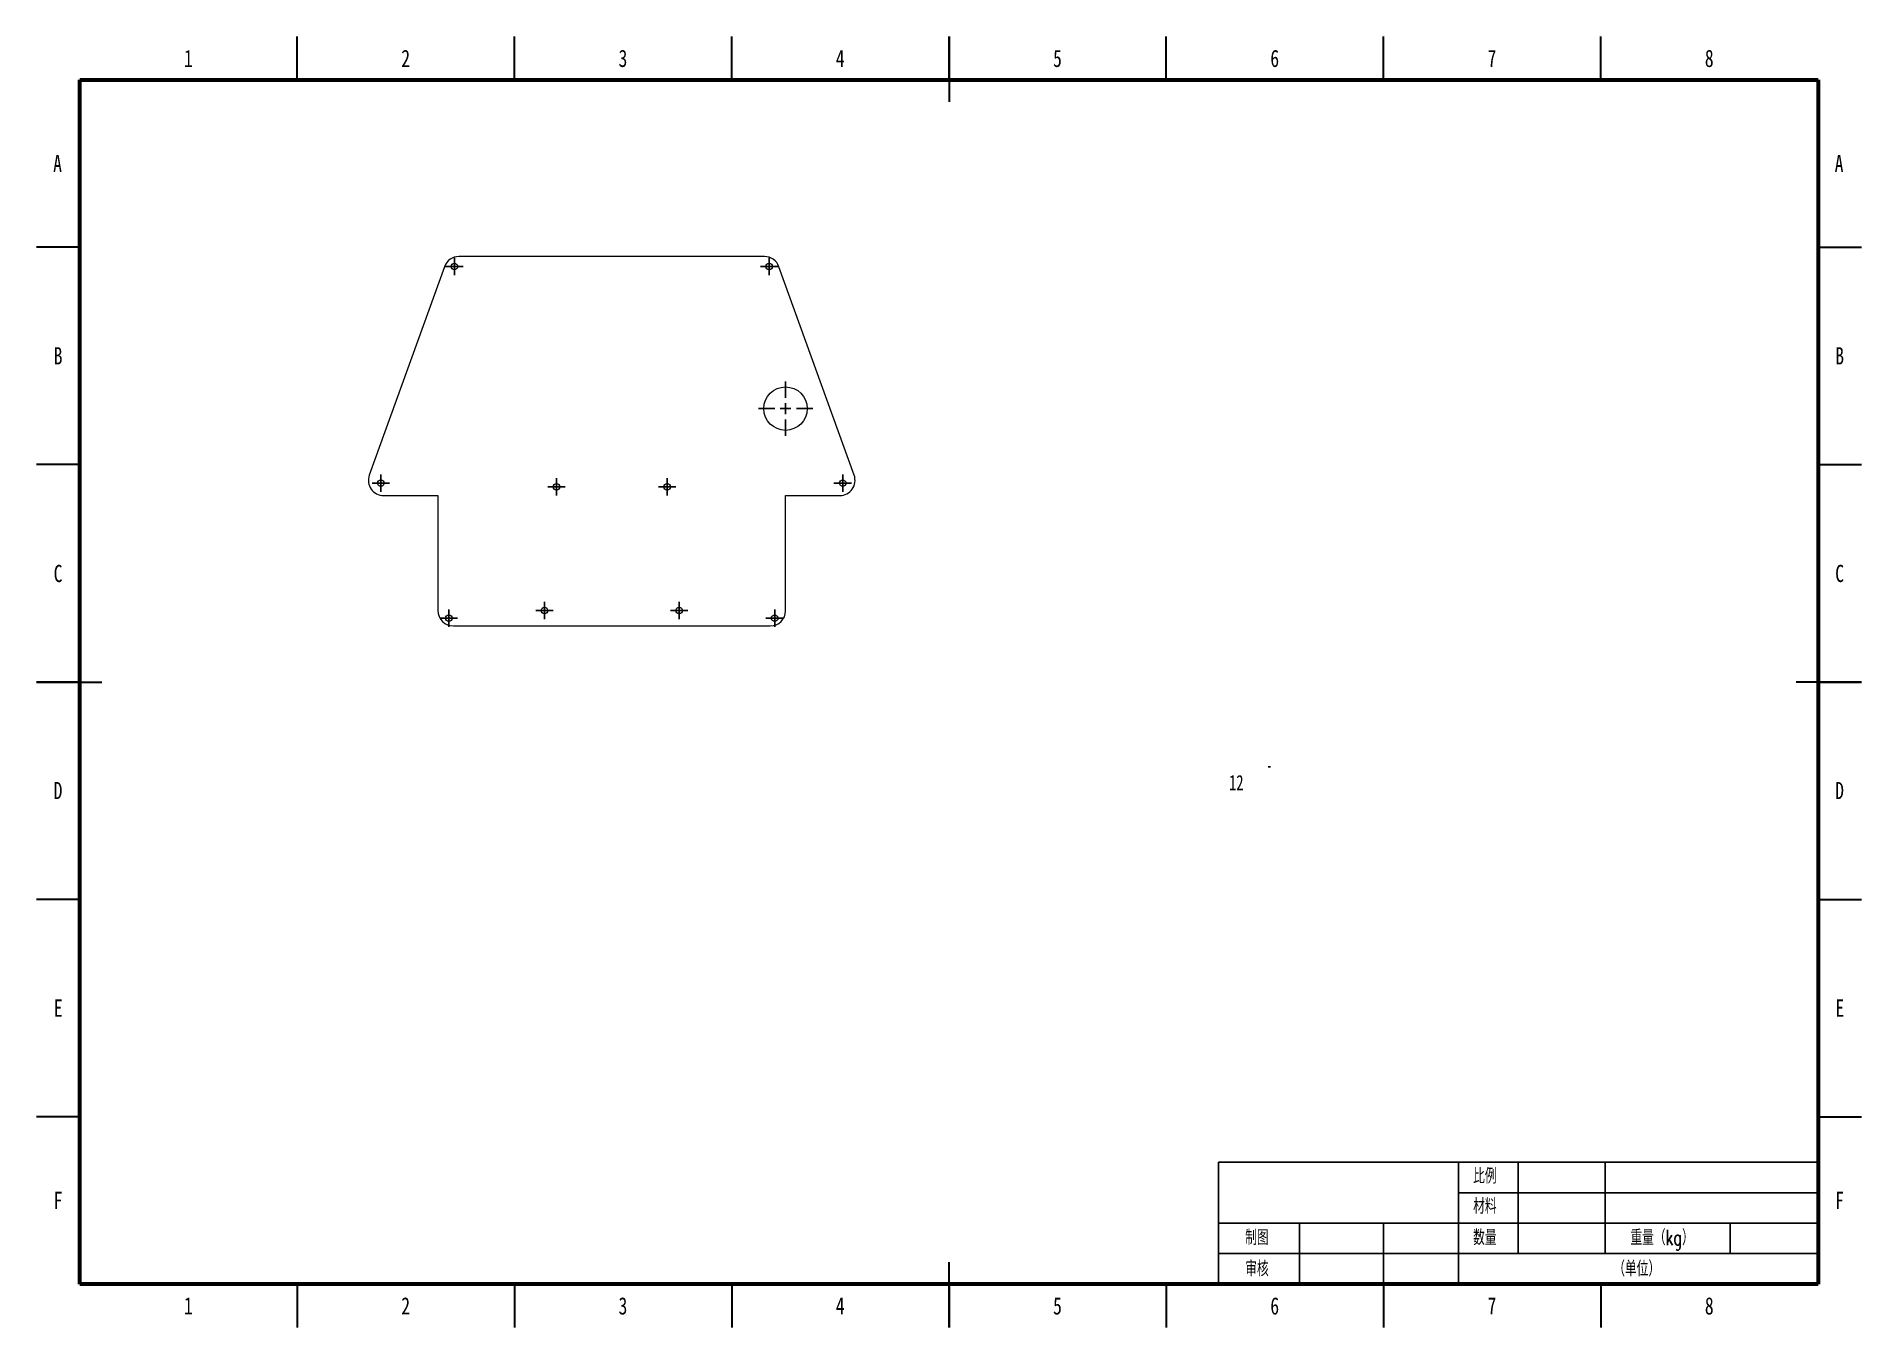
# Model space of a CAD drawing. Header units: millimetres. Extents: x 0 to 420, y 0 to 297.
import ezdxf

# ---------------------------------------------------------------- set-up
doc = ezdxf.new("R2010")
doc.units = ezdxf.units.MM
doc.layers.add('10', color=7, linetype='Continuous')
doc.styles.add('SLDTEXTSTYLE0', font='TXT', dxfattribs={"width": 0.75})
doc.styles.add('SLDTEXTSTYLE1', font='TXT', dxfattribs={"width": 0.7})
doc.styles.add('SLDTEXTSTYLE2', font='TXT', dxfattribs={"width": 0.7, "bigfont": 'bigfont'})

# ---------------------------------------------------------------- blocks, each defined once
blk = doc.blocks.new('SW_CENTERMARKSYMBOL_0')
at = {"layer": '10', "color": 0}
for p, q in [((-1.25, 0), (-2, 0)), ((0, 0), (-1.25, 0)), ((0, 1.25), (0, 2)), ((0, 0), (0, 1.25)), ((0, 0), (0, -1.25)), ((0, 0), (1.25, 0)), ((1.25, 0), (2, 0)), ((0, -1.25), (0, -2))]:
    blk.add_line(p, q, dxfattribs=at)
blk = doc.blocks.new('SW_CENTERMARKSYMBOL_1')
at = {"layer": '10', "color": 0}
for p, q in [((-1.25, 0), (-2, 0)), ((0, 0), (-1.25, 0)), ((0, 1.25), (0, 2)), ((0, 0), (0, 1.25)), ((0, 0), (0, -1.25)), ((0, 0), (1.25, 0)), ((1.25, 0), (2, 0)), ((0, -1.25), (0, -2))]:
    blk.add_line(p, q, dxfattribs=at)
blk = doc.blocks.new('SW_CENTERMARKSYMBOL_2')
at = {"layer": '10', "color": 0}
for p, q in [((-1.25, 0), (-2, 0)), ((0, 0), (-1.25, 0)), ((0, 1.25), (0, 2)), ((0, 0), (0, 1.25)), ((0, 0), (0, -1.25)), ((0, 0), (1.25, 0)), ((1.25, 0), (2, 0)), ((0, -1.25), (0, -2))]:
    blk.add_line(p, q, dxfattribs=at)
blk = doc.blocks.new('SW_CENTERMARKSYMBOL_3')
at = {"layer": '10', "color": 0}
for p, q in [((-1.25, 0), (-2, 0)), ((0, 0), (-1.25, 0)), ((0, 1.25), (0, 2)), ((0, 0), (0, 1.25)), ((0, 0), (0, -1.25)), ((0, 0), (1.25, 0)), ((1.25, 0), (2, 0)), ((0, -1.25), (0, -2))]:
    blk.add_line(p, q, dxfattribs=at)
blk = doc.blocks.new('SW_CENTERMARKSYMBOL_4')
at = {"layer": '10', "color": 0}
for p, q in [((-1.25, 0), (-2, 0)), ((0, 0), (-1.25, 0)), ((0, 1.25), (0, 2)), ((0, 0), (0, 1.25)), ((0, 0), (0, -1.25)), ((0, 0), (1.25, 0)), ((1.25, 0), (2, 0)), ((0, -1.25), (0, -2))]:
    blk.add_line(p, q, dxfattribs=at)
blk = doc.blocks.new('SW_CENTERMARKSYMBOL_5')
at = {"layer": '10', "color": 0}
for p, q in [((-1.25, 0), (-2, 0)), ((0, 0), (-1.25, 0)), ((0, 1.25), (0, 2)), ((0, 0), (0, 1.25)), ((0, 0), (0, -1.25)), ((0, 0), (1.25, 0)), ((1.25, 0), (2, 0)), ((0, -1.25), (0, -2))]:
    blk.add_line(p, q, dxfattribs=at)
blk = doc.blocks.new('SW_CENTERMARKSYMBOL_6')
at = {"layer": '10', "color": 0}
for p, q in [((-1.25, 0), (-2, 0)), ((0, 0), (-1.25, 0)), ((0, 1.25), (0, 2)), ((0, 0), (0, 1.25)), ((0, 0), (0, -1.25)), ((0, 0), (1.25, 0)), ((1.25, 0), (2, 0)), ((0, -1.25), (0, -2))]:
    blk.add_line(p, q, dxfattribs=at)
blk = doc.blocks.new('SW_CENTERMARKSYMBOL_7')
at = {"layer": '10', "color": 0}
for p, q in [((-1.25, 0), (-2, 0)), ((0, 0), (-1.25, 0)), ((0, 1.25), (0, 2)), ((0, 0), (0, 1.25)), ((0, 0), (0, -1.25)), ((0, 0), (1.25, 0)), ((1.25, 0), (2, 0)), ((0, -1.25), (0, -2))]:
    blk.add_line(p, q, dxfattribs=at)
blk = doc.blocks.new('SW_CENTERMARKSYMBOL_8')
at = {"layer": '10', "color": 0}
for p, q in [((-1.25, 0), (-2, 0)), ((0, 0), (-1.25, 0)), ((0, 1.25), (0, 2)), ((0, 0), (0, 1.25)), ((0, 0), (0, -1.25)), ((0, 0), (1.25, 0)), ((1.25, 0), (2, 0)), ((0, -1.25), (0, -2))]:
    blk.add_line(p, q, dxfattribs=at)
blk = doc.blocks.new('SW_CENTERMARKSYMBOL_9')
at = {"layer": '10', "color": 0}
for p, q in [((-1.25, 0), (-2, 0)), ((0, 0), (-1.25, 0)), ((0, 1.25), (0, 2)), ((0, 0), (0, 1.25)), ((0, 0), (0, -1.25)), ((0, 0), (1.25, 0)), ((1.25, 0), (2, 0)), ((0, -1.25), (0, -2))]:
    blk.add_line(p, q, dxfattribs=at)
blk = doc.blocks.new('SW_CENTERMARKSYMBOL_10')
at = {"layer": '10', "color": 0}
for p, q in [((0, 2.5), (0, 6.25)), ((-2.5, 0), (-6.25, 0)), ((0, 0), (-1.25, 0)), ((0, 0), (0, 1.25)), ((0, 0), (0, -1.25)), ((0, 0), (1.25, 0)), ((2.5, 0), (6.25, 0)), ((0, -2.5), (0, -6.25))]:
    blk.add_line(p, q, dxfattribs=at)

msp = doc.modelspace()

# ---------------------------------------------------------------- linework, layer by layer
at = {"color": 7, "linetype": 'Continuous', "lineweight": 30}
for p, q in [((60, 287), (60, 297)), ((110, 287), (110, 297)), ((160, 287), (160, 297)), ((210, 297), (210, 282)), ((210, 287), (210, 297)), ((260, 287), (260, 297)), ((310, 287), (310, 297)), ((360, 287), (360, 297)), ((10, 248.5), (0, 248.5)), ((410, 248.5), (420, 248.5)), ((10, 198.5), (0, 198.5)), ((410, 198.5), (420, 198.5)), ((0, 148.5), (15, 148.5)), ((10, 148.5), (0, 148.5)), ((420, 148.5), (405, 148.5)), ((410, 148.5), (420, 148.5)), ((10, 98.5), (0, 98.5)), ((410, 98.5), (420, 98.5)), ((10, 48.5), (0, 48.5)), ((410, 48.5), (420, 48.5)), ((210, 0), (210, 15)), ((60, 10), (60, 0)), ((110, 10), (110, 0)), ((160, 10), (160, 0)), ((210, 10), (210, 0)), ((260, 10), (260, 0)), ((310, 10), (310, 0)), ((360, 10), (360, 0))]:
    msp.add_line(p, q, dxfattribs=at)
at = {"color": 7, "linetype": 'Continuous', "lineweight": 60}
for p, q in [((10, 10), (10, 287)), ((10, 287), (410, 287)), ((410, 287), (410, 10)), ((410, 10), (10, 10))]:
    msp.add_line(p, q, dxfattribs=at)
at = {"color": 7, "linetype": 'Continuous', "lineweight": 15}
for p, q in [((93.9, 244.05), (76.59, 196.08)), ((167.53, 246.39), (97.23, 246.39)), ((188.18, 196.08), (170.87, 244.05)), ((79.88, 191.39), (92.38, 191.39)), ((92.38, 191.39), (92.38, 164.94)), ((172.38, 191.39), (184.88, 191.39)), ((172.38, 164.89), (172.38, 191.39)), ((95.93, 161.39), (168.88, 161.39))]:
    msp.add_line(p, q, dxfattribs=at)
for centre, radius in [((96.16, 244.08), 0.75), ((168.6, 244.08), 0.75), ((172.38, 211.39), 5), ((79.24, 194.27), 0.75), ((119.66, 193.42), 0.75), ((145.16, 193.42), 0.75), ((185.53, 194.27), 0.75), ((94.88, 163.17), 0.75), ((116.91, 164.92), 0.75), ((147.91, 164.92), 0.75), ((169.88, 163.17), 0.75)]:
    msp.add_circle(centre, radius, dxfattribs=at)
for centre, radius, start, end in [((97.23, 242.84), 3.55, 90, 160.1604), ((167.53, 242.84), 3.55, 19.8396, 90), ((79.88, 194.89), 3.5, 160.1604, 270), ((184.88, 194.89), 3.5, 270, 19.8396), ((95.93, 164.94), 3.55, 180, 270), ((168.88, 164.89), 3.5, 270, 0)]:
    msp.add_arc(centre, radius, start, end, dxfattribs=at)
at = {"layer": '10'}
for p, q in [((283.48, 129), (284, 129)), ((284, 129), (283.48, 129)), ((410, 10), (410, 129)), ((327.27, 38), (272, 38)), ((272, 38), (272, 10)), ((327.27, 38), (410, 38)), ((327.27, 38), (327.27, 10)), ((341, 38), (341, 17)), ((361.02, 38), (361.02, 17)), ((327.27, 31), (410, 31)), ((272, 24), (410, 24)), ((272, 10), (272, 21.86)), ((290.67, 24), (290.67, 10)), ((310, 24), (310, 10)), ((389.75, 24), (389.75, 17)), ((272, 10), (272, 17)), ((272, 17), (410, 17))]:
    msp.add_line(p, q, dxfattribs=at)

# ---------------------------------------------------------------- block references
for name, p in [('SW_CENTERMARKSYMBOL_8', (96.16, 244.08)), ('SW_CENTERMARKSYMBOL_7', (168.6, 244.08)), ('SW_CENTERMARKSYMBOL_10', (172.38, 211.39)), ('SW_CENTERMARKSYMBOL_5', (79.24, 194.27)), ('SW_CENTERMARKSYMBOL_2', (119.66, 193.42)), ('SW_CENTERMARKSYMBOL_3', (145.16, 193.42)), ('SW_CENTERMARKSYMBOL_6', (185.53, 194.27)), ('SW_CENTERMARKSYMBOL_4', (94.88, 163.17)), ('SW_CENTERMARKSYMBOL_0', (116.91, 164.92)), ('SW_CENTERMARKSYMBOL_1', (147.91, 164.92)), ('SW_CENTERMARKSYMBOL_9', (169.88, 163.17))]:
    msp.add_blockref(name, p, dxfattribs=at)

# ---------------------------------------------------------------- texts
at = {"color": 7, "linetype": 'Continuous', "lineweight": 0, "char_height": 3.97, "attachment_point": 2, "style": 'SLDTEXTSTYLE0'}
for s, insert in [('1', (34.96, 293.96)), ('2', (84.96, 293.96)), ('3', (134.96, 293.96)), ('4', (184.96, 293.96)), ('5', (234.96, 293.96)), ('6', (284.96, 293.96)), ('7', (334.96, 293.96)), ('8', (384.96, 293.96)), ('A', (4.84, 269.77)), ('A', (414.84, 269.77)), ('B', (4.97, 225.52)), ('B', (414.97, 225.52)), ('C', (4.96, 175.46)), ('C', (414.96, 175.46)), ('D', (4.95, 125.52)), ('D', (414.95, 125.52)), ('E', (5.01, 75.46)), ('E', (415.01, 75.46)), ('F', (4.96, 31.21)), ('F', (414.96, 31.21)), ('1', (34.96, 6.96)), ('2', (84.96, 6.96)), ('3', (134.96, 6.96)), ('4', (184.96, 6.96)), ('5', (234.96, 6.96)), ('6', (284.96, 6.96)), ('7', (334.96, 6.96)), ('8', (384.96, 6.96))]:
    msp.add_mtext(s, dxfattribs=dict(at, insert=insert))
at = {"layer": '10', "char_height": 3.5, "attachment_point": 1}
for s, insert, style in [('12', (274.45, 127.11), 'SLDTEXTSTYLE1'), ('比例', (330.63, 36.61), 'SLDTEXTSTYLE2'), ('材料', (330.63, 29.66), 'SLDTEXTSTYLE2'), ('制图', (278.17, 22.44), 'SLDTEXTSTYLE2'), ('数量', (330.63, 22.44), 'SLDTEXTSTYLE2'), ('重量（kg）', (366.83, 22.44), 'SLDTEXTSTYLE2'), ('审核', (278.17, 15.28), 'SLDTEXTSTYLE2'), ('（单位）', (362.88, 15.28), 'SLDTEXTSTYLE2')]:
    msp.add_mtext(s, dxfattribs=dict(at, insert=insert, style=style))

doc.saveas('drawing.dxf')
